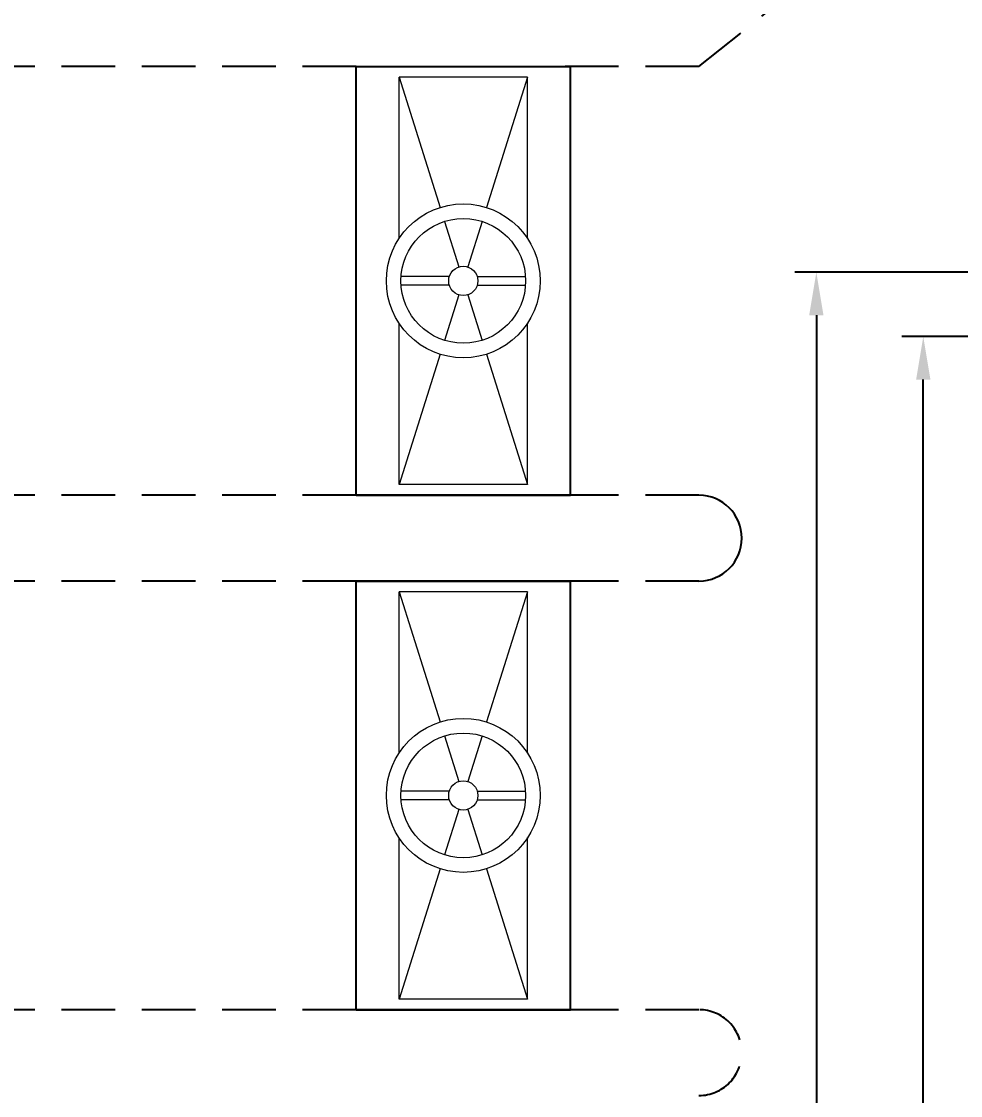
# Model space of a CAD drawing. Header units: inches. Extents: x 113285 to 117969, y -9404 to -6149.
# Drawn here: x 115069.6 to 115288.7, y -6986.4 to -6735.9 of the extents above; entities that cross this region are included whole.
import ezdxf

# ---------------------------------------------------------------- set-up
doc = ezdxf.new("R2010")
doc.units = ezdxf.units.IN
doc.header["$MEASUREMENT"] = 0
doc.linetypes.add('HIDDEN', pattern=[0.375, 0.25, -0.125])
for name, color, linetype in [('1', 1, 'Continuous'), ('2', 2, 'Continuous'), ('4', 4, 'Continuous'), ('OLCU', 2, 'Continuous')]:
    doc.layers.add(name, color=color, linetype=linetype)
doc.styles.add('PASSDIN', font='isocp.shx')
doc.dimstyles.get("Standard").update_dxf_attribs({"dimscale": 5, "dimtxt": 2.5, "dimasz": 2, "dimexe": 1, "dimexo": 1, "dimgap": 1, "dimtad": 1, "dimdec": 8, "dimzin": 12, "dimdsep": 46, "dimtxsty": 'PASSDIN', "dimcen": 2, "dimadec": 1, "dimazin": 3, "dimtfac": 1, "dimtdec": 8, "dimtix": 1, "dimtofl": 0, "dimtmove": 0, "dimatfit": 3, "dimfxl": 0, "dimtolj": 1, "dimtzin": 0, "dimarcsym": 0})

# ---------------------------------------------------------------- blocks, each defined once
blk = doc.blocks.new('*D131')
at = {"layer": 'Defpoints', "color": 0}
for p in [(115280.04, -6809.41), (115321.98, -6809.41), (115308.07, -7246.41)]:
    blk.add_point(p, dxfattribs=at)
at = {"layer": 'OLCU', "color": 0, "lineweight": -2}
for p, q in [((115316.98, -6809.41), (115275.04, -6809.41)), ((115280.04, -7236.41), (115280.04, -6819.41)), ((115303.07, -7246.41), (115275.04, -7246.41))]:
    blk.add_line(p, q, dxfattribs=at)
at = {"layer": 'OLCU', "color": 0}
for points in [[(115278.37, -6819.41), (115281.71, -6819.41), (115280.04, -6809.41)], [(115278.37, -7236.41), (115281.71, -7236.41), (115280.04, -7246.41)]]:
    blk.add_solid(points, dxfattribs=at)
at = {"layer": 'OLCU', "color": 0, "insert": (115268.79, -7027.91), "char_height": 12.5, "attachment_point": 5, "rotation": 90, "style": 'PASSDIN'}
blk.add_mtext('\\A1;437', dxfattribs=at)
blk = doc.blocks.new('*D132')
at = {"layer": 'Defpoints', "color": 0}
for p in [(115321.98, -6794.41), (115255.09, -7246.41), (115291.75, -7246.41)]:
    blk.add_point(p, dxfattribs=at)
at = {"layer": 'OLCU', "color": 0, "lineweight": -2}
for p, q in [((115316.98, -6794.41), (115250.09, -6794.41)), ((115255.09, -6804.41), (115255.09, -7236.41)), ((115286.75, -7246.41), (115250.09, -7246.41))]:
    blk.add_line(p, q, dxfattribs=at)
at = {"layer": 'OLCU', "color": 0}
for points in [[(115253.42, -6804.41), (115256.75, -6804.41), (115255.09, -6794.41)], [(115253.42, -7236.41), (115256.75, -7236.41), (115255.09, -7246.41)]]:
    blk.add_solid(points, dxfattribs=at)
at = {"layer": 'OLCU', "color": 0, "insert": (115243.83, -7020.41), "char_height": 12.5, "attachment_point": 5, "rotation": 90, "style": 'PASSDIN'}
blk.add_mtext('\\A1;452', dxfattribs=at)

msp = doc.modelspace()

# ---------------------------------------------------------------- linework, layer by layer
at = {"layer": '1', "color": 0, "linetype": 'Continuous', "lineweight": 9}
for p, q in [((115157.69903403, -6786.54847004), (115157.69903403, -6748.90674207)), ((115157.69903403, -6748.90674207), (115167.29386835, -6779.29038407)), ((115187.69903403, -6748.90674207), (115157.69903403, -6748.90674207)), ((115187.69903403, -6748.90674207), (115178.10419972, -6779.29038407)), ((115187.69903403, -6786.54847004), (115187.69903403, -6748.90674207)), ((115168.31877483, -6782.53592128), (115171.6715888, -6793.15316551)), ((115177.07929323, -6782.53592128), (115173.72647926, -6793.15316551)), ((115169.43535018, -6795.41186929), (115158.25416063, -6795.41186929)), ((115175.96271789, -6795.41186929), (115187.14390744, -6795.41186929)), ((115169.43849368, -6797.41186929), (115158.25416063, -6797.41186929)), ((115175.95957439, -6797.41186929), (115187.14390744, -6797.41186929)), ((115171.6715888, -6799.66031864), (115168.31877483, -6810.27756287)), ((115173.72647926, -6799.66031864), (115177.07929323, -6810.27756287)), ((115157.69903403, -6843.90674207), (115157.69903403, -6806.26501411)), ((115187.69903403, -6843.90674207), (115187.69903403, -6806.26501411)), ((115167.29386835, -6813.52310008), (115157.69903403, -6843.90674207)), ((115178.10419972, -6813.52310008), (115187.69903403, -6843.90674207)), ((115187.69903403, -6843.90674207), (115157.69903403, -6843.90674207)), ((115157.69903403, -6906.54847004), (115157.69903403, -6868.90674207)), ((115157.69903403, -6868.90674207), (115167.29386835, -6899.29038407)), ((115187.69903403, -6868.90674207), (115157.69903403, -6868.90674207)), ((115187.69903403, -6868.90674207), (115178.10419972, -6899.29038407)), ((115187.69903403, -6906.54847004), (115187.69903403, -6868.90674207)), ((115168.31877483, -6902.53592128), (115171.6715888, -6913.15316551)), ((115177.07929323, -6902.53592128), (115173.72647926, -6913.15316551)), ((115169.43535018, -6915.41186929), (115158.25416063, -6915.41186929)), ((115175.96271789, -6915.41186929), (115187.14390744, -6915.41186929)), ((115169.43849368, -6917.41186929), (115158.25416063, -6917.41186929)), ((115175.95957439, -6917.41186929), (115187.14390744, -6917.41186929)), ((115171.6715888, -6919.66031864), (115168.31877483, -6930.27756287)), ((115173.72647926, -6919.66031864), (115177.07929323, -6930.27756287)), ((115157.69903403, -6963.90674207), (115157.69903403, -6926.26501411)), ((115187.69903403, -6963.90674207), (115187.69903403, -6926.26501411)), ((115167.29386835, -6933.52310008), (115157.69903403, -6963.90674207)), ((115178.10419972, -6933.52310008), (115187.69903403, -6963.90674207)), ((115187.69903403, -6963.90674207), (115157.69903403, -6963.90674207))]:
    msp.add_line(p, q, dxfattribs=at)
for centre, radius in [((115172.69903403, -6796.40674207), 17.94952722), ((115172.69903403, -6796.40674207), 14.54600771), ((115172.69903403, -6796.40674207), 3.4119502), ((115172.69903403, -6916.40674207), 17.94952722), ((115172.69903403, -6916.40674207), 14.54600771), ((115172.69903403, -6916.40674207), 3.4119502)]:
    msp.add_circle(centre, radius, dxfattribs=at)
at = {"layer": '2', "color": 0, "linetype": 'HIDDEN', "ltscale": 50}
for p, q in [((115227.69903403, -6746.40674207), (115397.69903403, -6610.40674207)), ((115147.69903403, -6746.40674207), (115007.69903404, -6746.40674207)), ((115227.69903403, -6746.40674207), (115190.19903403, -6746.40674207)), ((115147.69903403, -6846.40674207), (115007.69903404, -6846.40674207)), ((115227.69903403, -6846.40674207), (115197.69903403, -6846.40674207)), ((115147.69903403, -6866.40674207), (115007.69903404, -6866.40674207)), ((115227.69903403, -6866.40674207), (115197.69903403, -6866.40674207)), ((115147.69903403, -6966.40674207), (115007.69903404, -6966.40674207)), ((115227.69903403, -6966.40674207), (115197.69903403, -6966.40674207))]:
    msp.add_line(p, q, dxfattribs=at)
at = {"layer": '2', "color": 0, "ltscale": 50}
msp.add_arc((115227.69903403, -6856.40674207), 10, 270, 90, dxfattribs=at)
at = {"layer": '2', "color": 0, "linetype": 'HIDDEN', "ltscale": 50}
msp.add_arc((115227.69903403, -6976.40674207), 10, 270, 90, dxfattribs=at)
at = {"layer": '4', "color": 0, "linetype": 'Continuous'}
for p, q in [((115147.69903403, -6746.40674207), (115197.69903403, -6746.40674207)), ((115147.69903403, -6846.40674207), (115147.69903403, -6746.40674207)), ((115197.69903403, -6846.40674207), (115197.69903403, -6746.40674207)), ((115197.69903403, -6846.40674207), (115147.69903403, -6846.40674207)), ((115147.69903403, -6846.40674207), (115197.69903403, -6846.40674207)), ((115147.69903403, -6966.40674207), (115147.69903403, -6866.40674207)), ((115197.69903403, -6866.40674207), (115147.69903403, -6866.40674207)), ((115147.69903403, -6866.40674207), (115197.69903403, -6866.40674207)), ((115197.69903403, -6966.40674207), (115197.69903403, -6866.40674207)), ((115197.69903403, -6966.40674207), (115147.69903403, -6966.40674207)), ((115147.69903403, -6966.40674207), (115197.69903403, -6966.40674207))]:
    msp.add_line(p, q, dxfattribs=at)

# ---------------------------------------------------------------- dimensions: what is measured, and where the dimension line sits
at = {"layer": 'OLCU', "color": 0}
for base, p1, p2, picture, middle in [((115255.0857736103, -7246.4067420743), (115321.9840340331, -6794.4067420742), (115291.7495092787, -7246.4067420743), '*D132', (115243.8345432953, -7020.4067420742)), ((115280.0398273186, -6809.4067420742), (115308.0718463489, -7246.4067420743), (115321.9840340331, -6809.4067420742), '*D131', (115268.7898273186, -7027.9067420742))]:
    dim = msp.add_linear_dim(base=base, p1=p1, p2=p2, angle=90, dimstyle='Standard', dxfattribs=at)
    dim.commit()
    dim.dimension.update_dxf_attribs({"geometry": picture, "text_midpoint": middle})

doc.saveas('drawing.dxf')
